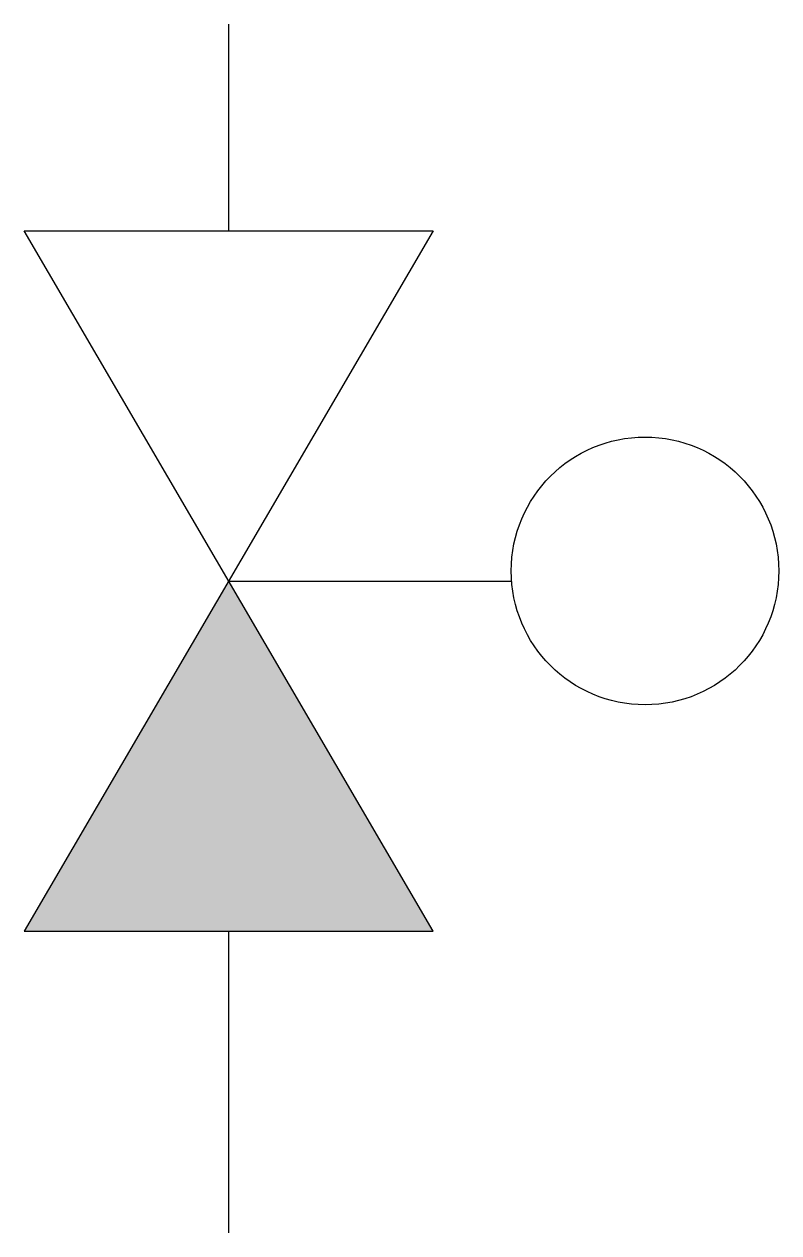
# Model space of a CAD drawing. Header units: metres. Extents: x 1278 to 2080, y -138970 to -137686.
import ezdxf

# ---------------------------------------------------------------- set-up
doc = ezdxf.new("R2010")
doc.units = ezdxf.units.M
doc.layers.add('DET1', color=1, linetype='Continuous')

msp = doc.modelspace()

# ---------------------------------------------------------------- linework, layer by layer
at = {"layer": 'DET1'}
for p, q in [((1495.21, -137686.21), (1495.21, -137905.69)), ((1712.59, -137905.69), (1277.83, -138649.86)), ((1712.59, -138649.86), (1277.83, -137905.69)), ((1277.83, -137905.69), (1712.59, -137905.69)), ((1495.21, -138277.78), (1795.67, -138277.78)), ((1277.83, -138649.86), (1712.59, -138649.86)), ((1495.21, -138649.86), (1495.21, -138970.26))]:
    msp.add_line(p, q, dxfattribs=at)
msp.add_circle((1937.79, -138267.06), 142.23, dxfattribs=at)
msp.add_solid([(1495.21, -138277.78), (1277.83, -138649.86), (1712.59, -138649.86)], dxfattribs=at)

doc.saveas('drawing.dxf')
